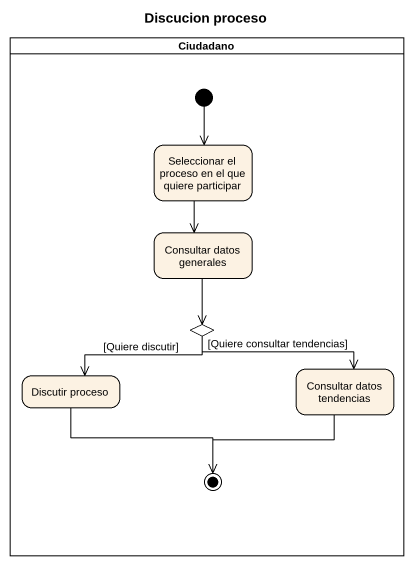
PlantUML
@startuml
title Discucion proceso
hide empty description
state Ciudadano <<partition>> {
  state "Seleccionar el proceso en el que quiere participar" as Seleccionar_el_proceso_en
  state "Consultar datos generales" as Consultar_datos_generales
  state choice1 <<choice>>
  state "Consultar datos tendencias" as Consultar_datos_tendencias
  state "Discutir proceso" as Discutir_proceso
  [*] --> Seleccionar_el_proceso_en
  Consultar_datos_tendencias --> [*]
  Discutir_proceso --> [*]
}
Seleccionar_el_proceso_en --> Consultar_datos_generales
Consultar_datos_generales --> choice1
choice1 -right-> Consultar_datos_tendencias : [Quiere consultar tendencias]
choice1 -left-> Discutir_proceso : [Quiere discutir]
@enduml
